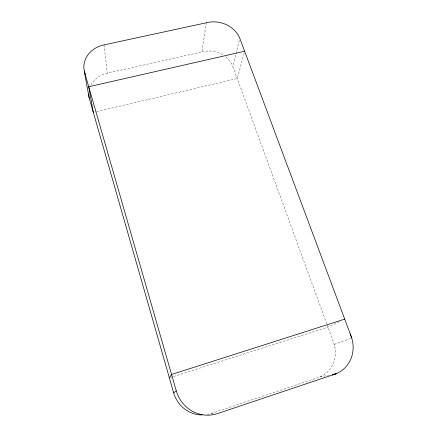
<?xml version="1.0" encoding="UTF-8"?>
<svg xmlns="http://www.w3.org/2000/svg" width="437" height="437" viewBox="0 0 437 437"><rect width="100%" height="100%" fill="white"/><g stroke="black" fill="none" stroke-linecap="round" stroke-linejoin="round"><path stroke-width="0.33" stroke-dasharray="2.19 1.64" d="M90.891 85.27A24.412 21.593 0.8 0 1 107.322 73.17L201.905 51.899L206.335 22.762M326.756 323.877L232.845 66.375L239.471 39.62M244.103 53.205L237.275 78.513L94.649 112.09M207.444 414.462A30.978 29.727 89.5 0 0 211.268 413.462L319.928 377.033L323.26 375.312A28.443 26.477 61.6 0 0 335.097 348.234L334.239 344.389L326.991 324.516M339.32 321.692L327.925 327.078L173.276 376.628M334.239 344.389L350.512 338.457M170.681 377.459L172.626 376.836M319.928 377.033L329.176 375.132M211.268 413.462L215.08 413.517M104.006 44.902L107.322 73.17M201.905 51.899A24.264 21.26 12.5 0 1 223.165 55.078M225.71 56.876A24.264 21.26 12.5 0 1 232.845 66.375"/><path stroke-width="0.66" d="M169.381 377.874L171.561 374.476L344.717 319.136M202.205 414.953A30.978 29.727 89.5 0 1 173.658 392.819L176.28 390.864A33.96 32.606 87.3 0 0 217.626 413.549L336.441 373.635L332.481 374.449M332.382 374.995L336.364 373.673L340.073 371.756A31.153 28.804 59.6 0 0 352.735 342.193L351.747 337.91L350.19 333.781M244.627 51.255L88.727 86.739L93.321 112.402M351.769 338.003L239.793 38.314A26.247 22.609 12.6 0 0 206.335 22.762L104.006 44.902A26.482 23.063 1.5 0 0 83.855 68.303L85.231 74.607M176.28 390.864L84.254 71.204L89.17 97.893L173.658 392.819M89.17 97.893L88.798 95.184A24.412 21.593 0.8 0 1 88.766 93.982"/></g></svg>
